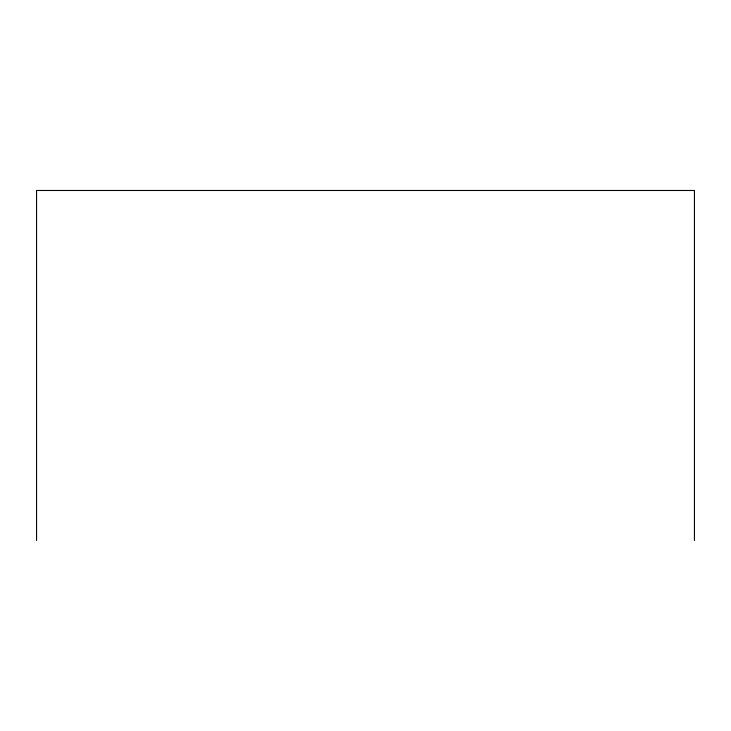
<?xml version="1.0" encoding="UTF-8"?>
<svg xmlns="http://www.w3.org/2000/svg" width="731" height="731" viewBox="0 0 731 731"><rect width="100%" height="100%" fill="white"/><g stroke="black" fill="none" stroke-linecap="round" stroke-linejoin="round"><path stroke-width="1.1" d="M694.45 540.52L694.45 190.48L36.55 190.48L36.55 540.52"/></g></svg>
